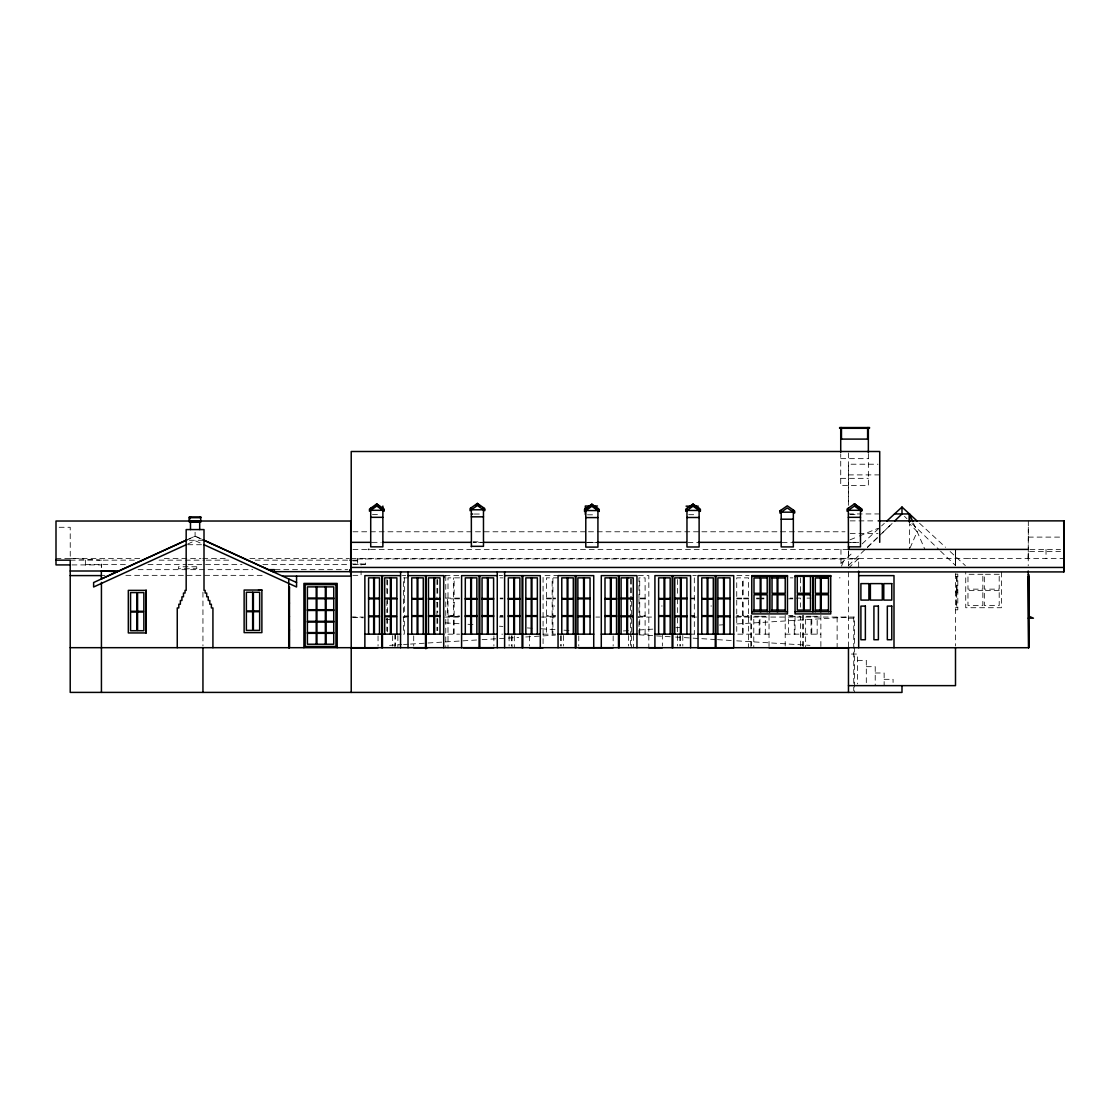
<?xml version="1.0" encoding="UTF-8"?>
<svg xmlns="http://www.w3.org/2000/svg" width="1120" height="1120" viewBox="0 0 1120 1120"><rect width="100%" height="100%" fill="white"/><g stroke="black" fill="none" stroke-linecap="round" stroke-linejoin="round"><path stroke-width="0.75" stroke-dasharray="5 3.75" d="M848.358 551.096L848.512 556.234M955.654 549.402L955.584 565.18M1028.23 558.796L1028.23 551.418L1060.514 551.418M848.372 505.358L848.47 464.212L877.982 464.212M955.598 565.6L955.64 552.286M1028.23 558.432L1028.314 524.23M841.498 566.146L843.668 560.938M910.084 547.918L917.168 531.664L909.44 523.6L909.44 549.402M186.172 540.274L195.09 536.2L195.09 531.23M867.552 547.288L877.394 537.768M882.308 532.994L892.136 523.46M848.47 565.516L892.024 523.53M848.47 568.078L858.676 558.432L858.676 567.448M840.966 563.444L853.594 551.768M862.148 543.872L880.474 526.918M881.594 525.896L884.31 523.376M188.874 539L195.118 536.144L201.348 539M187.656 544.054L195.09 540.652L201.04 543.368M850.038 539.826L857.85 536.62M859.404 535.976L878.15 528.276M389.592 645.358L401.814 644.602M403.55 644.504L408.786 644.182M410.536 644.07L426.244 643.104M427.98 642.992L443.688 642.026M445.424 641.914L480.326 639.772M482.076 639.66L518.714 637.406M525.686 636.972L555.352 635.138M623.392 630.952L628.628 630.616M639.1 629.972L653.058 629.118M675.738 627.718L684.46 627.186M719.362 625.03L724.598 624.708M736.806 623.952L848.47 617.064M840.728 458.654L868.35 458.654M848.47 474.894L879.718 474.894M840.728 478.338L868.35 478.338M474.292 514.038L481.95 514.038M848.47 513.94L879.718 513.94M372.456 514.542L381.136 514.542M850.066 514.542L858.746 514.542M587.524 514.808L596.19 514.808M688.702 514.696L697.382 514.696M850.192 520.87L876.4 520.87M59.164 527.282L70.21 527.282L70.252 559.356M352.954 531.776L586.754 531.776M588.504 531.776L700.168 531.776M701.904 531.776L844.984 531.776M850.206 533.442L877.982 533.442M1028.328 537.11L1064 537.11M189.406 540.274L204.008 540.274M473.06 541.842L481.74 541.842M483.546 542.318L473.13 542.318L482.076 542.346M587.524 542.332L597.478 542.304M850.206 542.346L858.886 542.346L849.142 542.346M372.148 542.346L381.136 542.346M588.504 542.346L597.226 542.346M687.946 542.346L698.222 542.458M782.124 542.346L791.602 542.416M585.788 542.612L596.19 542.612M187.796 544.726L202.384 544.726M352.968 549.402L848.47 549.402L848.47 565.95M1029.924 549.402L1060.514 549.402M56 558.376L141.596 558.376M164.304 558.376L200.984 558.376M202.734 558.376L227.178 558.376M249.886 558.376L349.426 558.376M351.176 558.376L1063.902 558.432M357.672 558.964L858.676 558.964M70.21 560.154L101.43 560.154M103.18 560.154L136.36 560.154M159.068 560.154L204.47 560.154M206.22 560.154L232.414 560.154M255.122 560.154L351.176 560.154M352.17 560.154L357.938 560.154M352.828 560.896L357.672 560.896M351.176 564.018L365.526 564.018M85.358 564.634L125.384 564.634M148.008 564.634L186.298 564.634M188.034 564.634L241.976 564.634M262.864 564.634L351.61 564.634M353.346 564.634L365.526 564.606L365.526 558.376M71.946 564.914L101.43 564.914M138.11 569.66L252.686 569.66M275.044 569.66L347.718 569.66M955.556 574.14L957.81 574.14L957.81 609.826L955.556 609.826M101.43 575.344L104.93 575.344M125.888 575.344L263.858 575.344M352.828 575.344L361.074 575.344L361.074 570.934M402.374 575.624L405.734 575.624M445.018 575.624L463.232 575.624M499.114 575.624L502.614 575.624M558.796 575.624L543.074 575.624L543.074 647.724M638.344 575.624L648.83 575.624L648.83 647.724M692.79 575.624L696.276 575.624M736.848 575.624L749.07 575.624M955.556 576.38L957.81 576.38M408.618 577.864L403.578 577.864L403.578 598.108M459.564 577.864L448 577.864L448 648.004M500.108 577.864L502.964 577.864M558.32 577.864L546.462 577.864L546.462 634.158M790.216 577.864L792.932 577.864M839.328 577.864L840.084 577.864M955.556 590.968L957.81 590.968M955.556 592.452L957.81 592.452M445.76 598.108L453.404 598.108L453.404 577.864M459.564 598.108L454.146 598.108L454.146 577.864M500.108 598.108L502.964 598.108M546.462 598.108L552.16 598.108L552.16 577.864M555.604 598.108L552.902 598.108L552.902 577.864M645.106 598.108L639.73 598.108L639.73 577.864M690.27 598.108L694.316 598.108M736.736 598.108L742.434 598.108L742.434 577.864M748.594 598.108L743.176 598.108L743.176 577.864M756.49 598.108L759.178 598.108M759.92 598.108L763.966 598.108M790.006 598.108L792.862 598.108M796.376 598.108L800.436 598.108L800.436 607.194M806.988 598.108L811.034 598.108M459.564 598.85L454.146 598.85L454.146 615.958L459.564 615.958M500.108 598.85L502.964 598.85M546.462 598.85L552.16 598.85L552.16 615.524L546.462 615.524M555.604 598.85L552.902 598.85L552.902 615.524L555.604 615.524M645.106 598.85L639.73 598.85L639.73 615.524L645.106 615.524M690.27 598.85L694.316 598.85M736.736 598.85L742.434 598.85L742.434 615.524L736.736 615.524M748.594 598.85L743.176 598.85L743.176 615.524L748.594 615.524M756.49 598.85L759.178 598.85M759.92 598.85L763.966 598.85M788.578 598.85L792.862 598.85M436.94 602.49L437.682 602.49M453.404 602.49L454.146 602.49M955.556 607.586L957.81 607.586M500.108 615.524L502.964 615.524M690.27 615.524L694.316 615.524M788.578 615.524L792.862 615.524M453.404 615.832L447.496 615.832L447.496 598.85L453.404 598.85L453.404 615.958L448 615.958M408.618 615.958L404.32 615.958L404.32 598.85M500.108 616.266L502.964 616.266M546.462 616.266L552.16 616.266L552.16 634.158M555.604 616.266L552.902 616.266L552.902 634.158M645.106 616.266L639.73 616.266L639.73 634.158M690.27 616.266L694.316 616.266M736.736 616.266L742.434 616.266L742.434 634.158M748.594 616.266L743.176 616.266L743.176 634.158M408.618 616.7L404.32 616.7L404.32 634.158L403.578 634.158L403.578 616.7M448 616.7L453.404 616.7L453.404 634.158M459.564 616.7L454.146 616.7L454.146 634.158M351.134 617.064L363.37 617.064M403.088 617.064L406.56 617.064M444.668 617.064L459.522 617.064M499.436 617.064L503.23 617.064M541.31 617.064L555.982 617.064M595.854 617.064L599.634 617.064M637.826 617.064L653.002 617.064M692.188 617.064L696.64 617.064M735.728 617.064L854.49 617.064L854.49 692.398M848.47 618.17L853.748 618.17M448 634.158L459.564 634.158M501.83 634.158L502.572 634.158M543.074 634.158L555.604 634.158M648.83 634.158L638.974 634.158L638.974 616.266M690.27 634.158L694.358 634.158M769.034 634.158L736.736 634.158L736.736 577.864L748.594 577.864L748.594 647.724M785.204 634.158L820.876 634.158M851.438 654.052L857.388 654.052L857.388 683.956M857.388 660.366L866.306 660.366L866.306 685.636M866.306 666.68L875.224 666.68L875.224 685.636M875.224 672.994L884.142 672.994L884.142 685.636M884.142 679.322L893.074 679.322L893.074 682.472M969.402 558.432L970.508 558.432M70.21 558.376L99.694 560.056M352.828 617.176L363.3 617.82M385.98 619.22L391.216 619.542M445.312 622.874L459.27 623.728M467.992 624.274L474.978 624.708M499.408 626.206L502.894 626.43M527.324 627.928L534.296 628.362M541.282 628.796L555.24 629.65M563.962 630.182L570.934 630.616M638.988 634.816L673.89 636.972M675.626 637.07L715.764 639.548M717.5 639.66L734.958 640.724M736.694 640.836L809.984 645.358M195.09 536.2L201.04 538.916M919.534 523.264L945.532 547.288M950.138 551.544L965.342 565.6M904.47 516.334L906.962 518.728M911.946 523.53L939.33 549.92M940.562 551.124L955.528 565.544L955.5 549.402M913.472 523.194L924.896 549.402M101.346 564.914L101.36 567.7M1046.024 549.402L1046.024 558.432M1028.328 520.87L1028.23 565.768M1001.42 572.04L1001.42 607.726L965.734 607.726L965.734 572.04M956.9 576.38L956.9 590.968M956.788 576.38L956.788 590.968M956.704 592.452L956.704 607.586M956.326 590.968L956.326 607.586M955.598 573.636L955.5 646.002M868.35 453.768L868.35 485.534L840.728 485.534L840.728 453.88M853.748 617.064L853.748 690.732M848.61 550.9L848.61 558.418M848.47 452.928L848.47 504.182M848.47 571.914L848.47 648.004M840.966 549.402L840.966 566.118M837.13 617.064L837.13 647.024M820.876 615.23L820.876 647.724M817.166 634.158L817.166 616.266L811.776 616.266L811.776 634.158M811.034 634.158L811.034 616.266L805.644 616.266L805.644 647.724M803.404 615.23L803.404 648.004M802.662 615.23L802.662 646.03M800.436 577.864L800.436 594.734M800.436 646.03L800.436 616.266L795.018 616.266L795.018 634.158M794.276 634.158L794.276 616.266L788.578 616.266L788.578 634.158M785.204 615.23L785.204 646.03M769.034 615.23L769.034 647.724M765.31 634.158L765.31 616.266L759.92 616.266L759.92 634.158M759.178 634.158L759.178 616.266L753.788 616.266L753.788 647.724M751.562 615.23L751.562 646.03M750.82 615.23L750.82 647.724M711.116 605.64L711.116 606.382M694.316 577.864L694.316 634.158M682.794 635.488L682.794 646.03M680.554 635.712L680.554 646.03M679.812 635.712L679.812 646.03M677.586 579.544L677.586 596.428M677.586 598.85L677.586 613.858M677.586 618.016L677.586 646.03M662.354 634.158L662.354 646.03M661.92 605.64L661.92 606.382M645.106 634.158L645.106 577.864L638.974 577.864L638.974 598.108M638.974 598.85L638.974 615.524M633.598 635.488L633.598 647.724M631.358 579.068L631.358 599.732M631.358 601.384L631.358 616.952M631.358 618.548L631.358 633.99M631.358 635.712L631.358 647.724M630.616 579.068L630.616 647.724M628.39 635.488L628.39 646.03M613.158 635.852L613.158 646.03M578.76 635.852L578.76 646.03M563.514 635.488L563.514 646.03M561.288 635.712L561.288 646.016M560.546 635.712L560.546 646.03M554.204 605.64L554.204 606.382M529.55 635.852L529.55 646.03M514.318 635.852L514.318 647.724M512.092 635.852L512.092 647.724M511.35 635.852L511.35 646.03M509.11 635.852L509.11 646.03M493.878 635.852L493.878 646.03M445.76 575.624L445.76 647.724M437.682 579.544L437.682 596.428M437.682 602.28L437.682 612.584M437.682 618.436L437.682 630.672M436.94 579.544L436.94 598.108M436.94 602.28L436.94 615.958M436.94 618.436L436.94 630.672M413.714 635.852L413.714 646.03M404.32 577.864L404.32 598.108M403.578 598.85L403.578 615.958M397.866 635.656L397.866 647.724M395.626 634.158L395.626 646.03M394.884 634.158L394.884 647.724M392.658 635.656L392.658 646.03M387.576 580.034L387.576 596.372M387.576 598.85L387.576 615.958M387.576 618.408L387.576 631.876M386.834 579.544L386.834 596.428M386.834 600.572L386.834 612.528M386.834 618.282L386.834 631.008M378.042 635.852L378.042 646.03M361.074 564.018L361.074 565.124M357.672 558.432L357.672 565.95M202.944 592.2L202.944 645.96M101.43 564.018L101.43 566.916M85.358 560.154L85.358 568.288M196.77 566.762L178.458 566.762L178.458 568.75L196.77 568.75L196.77 566.762M982.842 574.28L967.974 574.28L967.974 589.148L982.842 589.148L982.842 574.28M999.194 574.28L984.326 574.28L984.326 589.148L999.194 589.148L999.194 574.28M982.842 590.632L967.974 590.632L967.974 605.5L982.842 605.5L982.842 590.632M999.194 590.632L984.326 590.632L984.326 605.5L999.194 605.5L999.194 590.632"/><path stroke-width="1.5" d="M917.196 521.108L901.992 507.052L901.992 513.926L894.6 521.08M1028.23 576.366L1028.65 647.724L1028.23 570.99M1063.902 551.432L1063.72 558.432M878.122 520.87L1064 520.87L1063.846 571.914L351.218 571.914M443.702 577.864L443.758 575.624L408.016 575.624M1028.328 549.402L848.47 549.402L849.142 546.84M857.444 507.122L854.406 503.93L861.728 509.054L861.728 511.182L854.406 506.058L847.07 511.182L847.07 509.054L854.406 503.93L861.728 509.054L860.482 509.054L861.728 510.3L848.33 510.3M372.75 508.186L376.796 503.93L384.132 509.054L384.132 511.182L376.796 506.058L369.474 511.182L369.474 509.054L376.796 503.93L380.842 508.186M475.37 505.54L477.4 503.426L484.736 508.55L484.736 510.664L477.4 505.54L470.064 510.664L470.064 508.55L477.4 503.426L480.438 506.604M586.796 509.502L591.85 504.196L599.186 509.32L599.186 511.448L591.85 506.324L584.528 511.448L584.528 509.32L591.85 504.196L596.918 509.502M690.004 507.276L693.042 504.084L700.378 509.208L700.378 511.336L693.042 506.212L685.72 511.336L685.72 509.208L693.042 504.084L697.102 508.34M886.69 521.178L901.992 507.052M779.94 510.93L787.262 505.806L794.598 510.93L794.598 513.058L787.262 507.934L779.94 513.058L779.94 510.93L781.2 510.93M117.446 571.648L101.346 571.004L101.346 578.956L185.752 540.414M187.166 539.812L93.618 582.526L93.618 586.992L186.172 544.726M840.728 427.84L841.47 427.84M840.728 439.096L868.35 439.096M597.478 506.002L585.326 506.002L585.326 514.486M686.07 506.156L691.278 506.156M694.75 506.156L698.222 506.156M471.324 509.796L484.736 509.796M370.72 510.3L384.132 510.3M585.788 510.566L599.186 510.566M686.966 510.454L700.378 510.454M781.2 512.176L794.598 512.176L793.338 510.062L793.338 546.91L781.2 546.91L781.2 510.062M471.324 514.038L472.766 514.038M894.53 513.94L909.44 513.94L912.8 521.64M471.324 516.824L483.476 516.824M200.802 516.95L189.378 516.95L189.378 522.144L200.802 522.144L200.62 516.95M370.72 517.328L382.872 517.328M848.33 517.328L860.482 517.328M585.788 517.594L597.926 517.594M686.966 517.496L699.118 517.496M189.378 517.692L200.802 517.692M781.2 519.204L793.338 519.204M351.176 521.024L56 521.024L56 564.914L70.21 564.914M189.378 521.402L200.802 521.402M351.218 542.346L370.72 542.346M382.872 542.346L471.394 542.346M483.546 542.346L585.326 542.346M597.478 542.346L686.322 542.346M698.516 542.346L780.388 542.346M792.582 542.346L848.47 542.346M471.324 546.336L483.476 546.336L483.476 507.668M848.33 546.84L860.482 546.84L860.482 508.298M368.326 549.402L369.054 549.402M56 560.154L70.21 560.154L70.21 692.398L901.992 692.44L901.992 685.636M349.832 560.154L350.728 560.154M351.218 567.448L1063.902 567.448L1063.846 571.914L1063.72 520.87M268.394 569.66L274.358 569.66L274.358 571.648M351.176 569.66L349.832 569.66L349.832 571.648M70.21 571.004L118.86 571.004M350.728 571.648L272.734 571.648L202.916 539.7M1028.23 574.784L1028.972 574.784L1028.972 618.198M70.21 575.596L101.346 575.596M400.582 571.914L400.582 575.624L364.868 575.624L364.868 647.724M497.266 575.624L461.594 575.624L461.594 647.724M504.616 575.624L540.288 575.624L540.288 647.724M858.676 575.624L893.998 575.624L893.998 647.724M282.492 576.1L351.176 576.1M751.772 576.366L787.458 576.366M795.046 576.366L830.718 576.366M772.03 577.976L777.14 577.976M777.882 577.976L785.218 577.976M821.156 577.99L828.492 577.99L828.492 593.278L821.156 593.278L821.156 577.99L828.492 577.99M288.736 587.132L289.478 587.132L289.478 647.682M288.736 587.874L289.478 587.874M261.884 590.044L244.132 590.044L244.132 632.618L261.884 632.618L261.884 590.044L258.496 590.044M333.732 598.024L326.074 598.024L326.074 586.88M368.592 598.108L373.66 598.108L373.66 577.864M379.484 598.108L374.416 598.108L374.416 577.864M577.864 598.108L583.59 598.108L583.59 577.864M590.044 598.108L584.332 598.108L584.332 577.864M621.096 598.108L626.822 598.108L626.822 577.864M633.276 598.108L627.564 598.108L627.564 577.864M674.73 598.108L680.442 598.108L680.442 577.864M686.91 598.108L681.184 598.108L681.184 577.864M717.864 598.108L723.576 598.108L723.576 577.864M730.044 598.108L724.318 598.108L724.318 577.864M411.74 598.486L417.144 598.486L417.144 577.864M423.276 598.486L417.886 598.486L417.886 577.864M428.484 598.486L433.888 598.486L433.888 577.864M440.034 598.486L434.63 598.486L434.63 577.864M465.304 598.486L470.708 598.486L470.708 577.864M476.854 598.486L471.45 598.486L471.45 577.864M482.048 598.486L487.452 598.486L487.452 577.864M493.598 598.486L488.194 598.486L488.194 577.864M508.326 598.486L513.73 598.486L513.73 577.864M519.876 598.486L514.472 598.486L514.472 577.864M525.826 598.486L531.216 598.486L531.216 577.864M537.362 598.486L531.958 598.486L531.958 577.864M561.778 598.486L567.168 598.486L567.168 577.864M573.314 598.486L567.91 598.486L567.91 577.864M604.996 598.486L610.4 598.486L610.4 577.864M616.546 598.486L611.142 598.486L611.142 577.864M658.63 598.486L664.034 598.486L664.034 577.864M670.18 598.486L664.776 598.486L664.776 577.864M701.764 598.486L707.168 598.486L707.168 577.864M713.314 598.486L707.91 598.486L707.91 577.864M333.732 598.766L316.946 598.766L316.946 609.728L325.332 609.728L325.332 598.766M368.592 598.85L373.66 598.85L373.66 615.958L368.592 615.958M379.484 598.85L374.416 598.85L374.416 615.958L379.484 615.958M577.864 598.85L583.59 598.85L583.59 615.958L577.864 615.958M590.044 598.85L584.332 598.85L584.332 615.958L590.044 615.958M621.096 598.85L626.822 598.85L626.822 615.958L621.096 615.958M633.276 598.85L627.564 598.85L627.564 615.958L633.276 615.958M674.73 598.85L680.442 598.85L680.442 615.958L674.73 615.958M686.91 598.85L681.184 598.85L681.184 615.958L686.91 615.958M717.864 598.85L723.576 598.85L723.576 615.958L717.864 615.958M730.044 598.85L724.318 598.85L724.318 615.958L730.044 615.958M411.74 599.228L417.144 599.228L417.144 615.664L411.74 615.664M423.276 599.228L417.886 599.228L417.886 615.664L423.276 615.664M428.484 599.228L433.888 599.228L433.888 615.664L428.484 615.664M440.034 599.228L434.63 599.228L434.63 615.664L440.034 615.664M465.304 599.228L470.708 599.228L470.708 615.664L465.304 615.664M476.854 599.228L471.45 599.228L471.45 615.664L476.854 615.664M493.598 599.228L488.194 599.228L488.194 615.664L493.598 615.664M508.326 599.228L513.73 599.228L513.73 615.664L508.326 615.664M519.876 599.228L514.472 599.228L514.472 615.664L519.876 615.664M525.826 599.228L531.216 599.228L531.216 615.664L525.826 615.664M537.362 599.228L531.958 599.228L531.958 615.664L537.362 615.664M561.778 599.228L567.168 599.228L567.168 615.664L561.778 615.664M573.314 599.228L567.91 599.228L567.91 615.664L573.314 615.664M604.996 599.228L610.4 599.228L610.4 615.664L604.996 615.664M616.546 599.228L611.142 599.228L611.142 615.664L616.546 615.664M658.63 599.228L664.034 599.228L664.034 615.664L658.63 615.664M670.18 599.228L664.776 599.228L664.776 615.664L670.18 615.664M701.764 599.228L707.168 599.228L707.168 615.664L701.764 615.664M713.314 599.228L707.91 599.228L707.91 615.664L713.314 615.664M288.736 603.092L289.478 603.092M307.398 609.728L316.204 609.728L316.204 598.766L307.398 598.766L307.398 644.224L333.732 644.224L333.732 586.88L307.398 586.88L307.398 598.024L316.204 598.024L316.204 586.88M333.732 609.728L326.074 609.728L326.074 598.766M753.998 610.078L760.228 610.078M760.97 610.078L767.2 610.078M772.03 610.078L777.14 610.078M777.882 610.078L785.218 610.078M815.304 610.078L820.414 610.078M821.156 610.078L828.492 610.078M307.398 610.47L316.204 610.47L316.204 621.306M333.732 610.47L326.074 610.47L326.074 621.306M253.386 610.96L259.658 610.96L259.658 592.27L253.386 592.27L253.386 630.392L259.658 630.392L259.658 611.702L253.386 611.702M137.578 611.282L143.85 611.282L143.85 592.592L137.578 592.592L137.578 630.714L143.85 630.714L143.85 612.024L137.578 612.024M751.772 611.674L787.458 611.674M795.046 611.674L830.718 611.674M482.048 615.664L487.452 615.664L487.452 599.228L482.048 599.228L481.88 598.486M288.736 616.476L289.478 616.476M411.74 616.406L417.144 616.406L417.144 634.158M423.276 616.406L417.886 616.406L417.886 634.158M428.484 616.406L433.888 616.406L433.888 634.158M440.034 616.406L434.63 616.406L434.63 634.158M465.304 616.406L470.708 616.406L470.708 634.158M476.854 616.406L471.45 616.406L471.45 634.158M482.048 616.406L487.452 616.406L487.452 634.158M493.598 616.406L488.194 616.406L488.194 634.158M508.326 616.406L513.73 616.406L513.73 634.158M519.876 616.406L514.472 616.406L514.472 634.158M525.826 616.406L531.216 616.406L531.216 634.158M537.362 616.406L531.958 616.406L531.958 634.158M561.778 616.406L567.168 616.406L567.168 634.158M573.314 616.406L567.91 616.406L567.91 634.158M604.996 616.406L610.4 616.406L610.4 634.158M616.546 616.406L611.142 616.406L611.142 634.158M658.63 616.406L664.034 616.406L664.034 634.158M670.18 616.406L664.776 616.406L664.776 634.158M701.764 616.406L707.168 616.406L707.168 634.158M713.314 616.406L707.91 616.406L707.91 634.158M368.592 616.7L373.66 616.7L373.66 634.158M379.484 616.7L374.416 616.7L374.416 634.158M577.864 616.7L583.59 616.7L583.59 634.158M590.044 616.7L584.332 616.7L584.332 634.158M621.096 616.7L626.822 616.7L626.822 634.158M633.276 616.7L627.564 616.7L627.564 634.158M674.73 616.7L680.442 616.7L680.442 634.158M686.91 616.7L681.184 616.7L681.184 634.158M717.864 616.7L723.576 616.7L723.576 634.158M730.044 616.7L724.318 616.7L724.318 634.158M1028.23 618.184L1033.438 618.184L1028.972 616.252M307.398 621.306L316.568 621.306M333.732 621.306L316.946 621.306L316.946 610.47L325.332 610.47L325.332 621.306M307.398 622.048L316.204 622.048L316.204 632.59L307.398 632.59M333.732 622.048L326.074 622.048L326.074 632.59L333.732 632.59M288.736 629.846L289.478 629.846M307.398 633.332L316.204 633.332L316.204 644.224M333.732 633.332L326.074 633.332L326.074 644.224M364.868 634.158L400.554 634.158M408.016 634.158L425.516 634.158M426.258 634.158L443.702 634.158M461.594 634.158L479.08 634.158M479.822 634.158L497.266 634.158M504.616 634.158L540.288 634.158M558.054 634.158L575.274 634.158M576.016 634.158L593.726 634.158M601.286 634.158L618.492 634.158M619.234 634.158L636.958 634.158M654.92 634.158L672.126 634.158M672.868 634.158L690.592 634.158M698.054 634.158L715.26 634.158M716.002 634.158L733.726 634.158M70.21 647.682L1028.734 647.724M351.218 648.004L378.042 647.724M848.47 648.004L769.034 647.724M848.47 685.636L955.5 685.636L955.5 647.724M204.008 540.274L296.562 582.526M204.008 544.726L296.562 586.992L296.562 576.1M854.406 503.93L861.728 510.3M1064 520.87L1064 537.11M1028.692 576.366L1028.692 647.724M879.718 542.346L879.718 451.5L351.218 451.5L351.218 692.44M868.35 427.56L868.35 452.578M867.608 427.56L867.608 439.096M858.676 571.102L858.676 647.724M848.33 508.172L848.47 549.402M848.47 647.724L848.47 692.44M841.47 427.56L841.47 439.096M840.728 427.56L840.728 452.312M828.492 611.674L828.492 594.762L821.156 594.762L821.156 611.674M820.414 611.674L820.414 594.762L815.304 594.762L815.304 611.674M813.078 576.366L813.078 611.674M812.7 576.366L812.7 611.674M810.474 576.366L810.474 593.278L804.244 593.278L804.244 576.366M803.502 576.366L803.502 593.278L797.272 593.278L797.272 576.366M785.218 576.366L785.218 593.278L777.882 593.278L777.882 576.366M785.218 611.674L785.218 594.762L777.882 594.762L777.882 611.674M777.14 576.366L777.14 593.278L772.03 593.278L772.03 576.366M777.14 611.674L777.14 594.762L772.03 594.762L772.03 611.03M769.804 576.366L769.804 611.674M769.426 576.366L769.426 611.674M767.2 611.674L767.2 594.762L760.97 594.762L760.97 611.674M760.228 611.674L760.228 594.762L753.998 594.762L753.998 611.674M733.726 647.724L733.726 575.624L698.054 575.624L698.026 648.004L733.348 647.724M730.044 634.158L730.044 577.864L717.864 577.864L717.864 634.158M716.002 575.624L716.002 647.724M715.26 575.624L715.26 647.724M713.314 634.158L713.314 577.864L701.764 577.864L701.764 634.158M699.118 508.34L699.118 546.994L686.966 546.994L686.966 508.34M690.592 647.724L690.592 575.624L654.92 575.624L654.92 647.724M686.91 634.158L686.91 577.864L674.73 577.864L674.73 634.158M672.868 575.624L672.868 647.724M672.126 575.624L672.126 647.724M670.18 634.158L670.18 577.864L658.63 577.864L658.63 634.158M662.354 647.724L648.83 647.724M636.958 647.724L636.958 575.624L601.286 575.624L601.286 647.724M633.276 634.158L633.276 577.864L621.096 577.864L621.096 634.158M619.234 575.624L619.234 647.724M618.492 575.624L618.492 647.724M616.546 634.158L616.546 577.864L604.996 577.864L604.996 634.158M613.158 647.724L578.76 647.724M597.926 508.438L597.926 547.106L585.788 547.106L585.788 508.438M593.726 647.724L593.726 575.624L558.054 575.624L558.054 647.724M590.044 634.158L590.044 577.864L577.864 577.864L577.864 634.158M576.016 575.624L576.016 647.724M575.274 575.624L575.274 647.724M573.314 634.158L573.314 577.864L561.778 577.864L561.778 634.158M543.074 647.724L529.55 647.724M537.362 634.158L537.362 577.864L525.826 577.864L525.826 634.158M522.816 575.624L522.816 647.724M522.074 575.624L522.074 647.724M519.876 634.158L519.876 577.864L508.326 577.864L508.326 634.158M504.616 571.914L504.616 647.724M497.266 571.914L497.266 647.724M493.878 647.724L463.232 647.724M493.598 634.158L493.598 577.864L482.048 577.864L482.048 634.158M479.822 575.624L479.822 647.724M479.08 575.624L479.08 647.724M476.854 634.158L476.854 577.864L465.304 577.864L465.304 634.158M471.324 507.668L471.394 546.812M443.702 575.624L443.702 647.724M440.034 634.158L440.034 577.864L428.484 577.864L428.484 634.158M427.56 647.724L413.714 647.724M426.258 575.624L426.258 647.724M425.88 647.724L425.88 648.816M425.516 575.624L425.516 647.724M423.276 634.158L423.276 577.864L411.74 577.864L411.74 634.158M408.016 571.914L408.016 647.724M400.554 575.624L400.554 647.724M396.872 634.158L396.872 616.7L391.16 616.7L391.16 634.158M391.16 577.864L391.16 598.108L396.872 598.108L396.872 577.864L384.692 577.864L384.692 598.108L390.404 598.108L390.404 577.864M390.404 634.158L390.404 616.7L384.692 616.7L384.692 634.158M382.872 506.058L382.872 546.84L370.72 546.84L370.72 508.186M382.466 575.624L382.466 647.724M381.724 575.624L381.724 647.724M379.484 634.158L379.484 577.864L368.592 577.864L368.592 634.158M350.728 521.024L350.728 576.1M337.19 647.682L337.19 583.422L303.926 583.422L303.926 647.682M325.332 586.88L325.332 598.024L316.946 598.024L316.946 586.88M325.332 644.224L325.332 633.332L316.946 633.332L316.946 644.224M289.296 629.846L289.296 647.682M289.114 629.846L289.114 647.682M288.932 587.874L288.932 629.846M288.736 578.956L288.736 647.682M212.926 647.682L212.926 607.936L211.372 607.936L211.372 604.226L209.818 604.226L209.818 600.502L208.25 600.502L208.25 596.792L206.696 596.792L206.696 593.068L205.142 593.068L205.142 590.366L204.008 590.366L204.008 529.578L186.172 529.578L186.172 590.366L185.038 590.366L185.038 593.068L183.47 593.068L183.47 596.792L181.916 596.792L181.916 600.502L180.362 600.502L180.362 604.226L178.808 604.226L178.808 607.936L177.254 607.936L177.254 647.682M202.944 647.682L202.944 692.398M200.2 516.95L200.2 517.692M199.682 522.144L199.682 529.578M190.568 516.95L190.568 517.692M190.484 522.144L190.484 529.578M189.462 516.95L189.462 521.402M146.076 590.366L146.076 632.94M101.43 582.4L101.43 692.398M909.44 513.94L909.44 521.99L909.44 513.94M869.47 427.56L839.622 427.56L839.622 428.302L869.47 428.302L869.47 427.56M787.458 575.624L751.772 575.624L751.772 613.914L787.458 613.914L787.458 575.624M830.718 575.624L795.046 575.624L795.046 613.914L830.718 613.914L830.718 575.624M760.228 577.976L753.998 577.976L753.998 593.278L760.228 593.278L760.228 577.976M767.2 577.976L760.97 577.976L760.97 593.278L767.2 593.278L767.2 577.976M820.414 577.976L815.304 577.976L815.304 593.278L820.414 593.278L820.414 577.976M868.896 583.618L860.902 583.618L860.902 600.082L868.896 600.082L868.896 583.618M882.294 583.618L870.38 583.618L870.38 600.082L882.294 600.082L882.294 583.618M891.772 583.618L883.778 583.618L883.778 600.082L891.772 600.082L891.772 583.618M335.958 584.654L305.172 584.654L305.172 646.45L335.958 646.45L335.958 584.654M146.244 590.366L128.324 590.366L128.324 632.94L146.244 632.94L146.244 590.366M252.644 592.27L246.372 592.27L246.372 610.96L252.644 610.96L252.644 592.27M136.836 592.592L130.564 592.592L130.564 611.282L136.836 611.282L136.836 592.592M803.502 594.762L797.272 594.762L797.272 610.078L803.502 610.078L803.502 594.762M810.474 594.762L804.244 594.762L804.244 610.078L810.474 610.078L810.474 594.762M390.404 598.85L384.692 598.85L384.692 615.958L390.404 615.958L390.404 598.85M396.872 598.85L391.16 598.85L391.16 615.958L396.872 615.958L396.872 598.85M865.368 606.102L860.902 606.102L860.902 639.744L865.368 639.744L865.368 606.102M878.388 606.102L873.922 606.102L873.922 639.744L878.388 639.744L878.388 606.102M891.772 606.102L887.32 606.102L887.32 639.744L891.772 639.744L891.772 606.102M252.644 611.702L246.372 611.702L246.372 630.392L252.644 630.392L252.644 611.702M136.836 612.024L130.564 612.024L130.564 630.714L136.836 630.714L136.836 612.024M325.332 622.048L316.946 622.048L316.946 632.59L325.332 632.59L325.332 622.048"/></g></svg>
